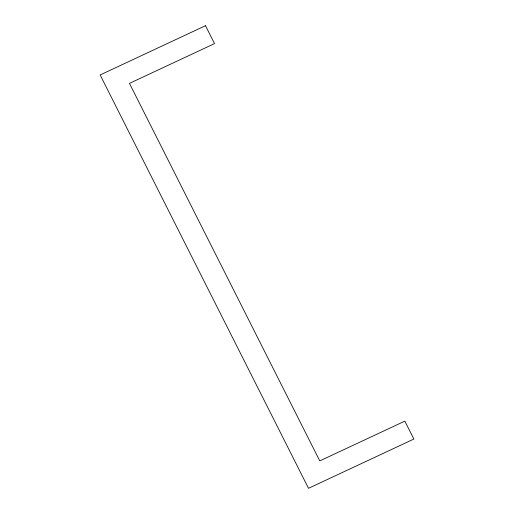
<?xml version="1.0" encoding="UTF-8"?>
<svg xmlns="http://www.w3.org/2000/svg" width="514" height="514" viewBox="0 0 514 514"><rect width="100%" height="100%" fill="white"/><g stroke="black" fill="none" stroke-linecap="round" stroke-linejoin="round"><path stroke-width="0.77" d="M205.484 25.7L100.127 74.954L308.516 488.3L413.873 439.046L404.846 421.133L319.785 460.897L129.457 83.377L214.511 43.613L205.484 25.7"/></g></svg>
